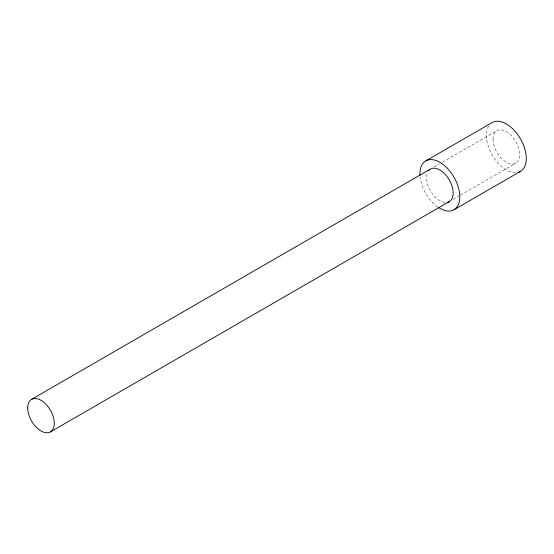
<?xml version="1.0" encoding="UTF-8"?>
<svg xmlns="http://www.w3.org/2000/svg" width="554" height="554" viewBox="0 0 554 554"><rect width="100%" height="100%" fill="white"/><g stroke="black" fill="none" stroke-linecap="round" stroke-linejoin="round"><path stroke-width="0.42" stroke-dasharray="2.77 2.08" d="M434.211 166.886L439.44 163.866M442.424 162.142L496.952 130.661M453.013 199.454L459.737 195.576M460.485 195.147L515.76 163.229M444.966 202.452A18.801 10.858 60 0 1 430.167 190.216A18.801 10.858 60 0 1 427.951 171.65M437.923 207.12A28.206 16.288 60 0 1 420.105 176.92M515.573 172.689A28.206 16.288 60 0 1 492.257 155.092A28.206 16.288 60 0 1 488.67 126.097M493.06 139.269A18.801 10.858 60 0 0 513.004 164.081A18.801 10.858 60 0 0 513.004 137.489A18.801 10.858 60 0 0 493.06 139.269"/><path stroke-width="0.83" d="M425.777 160.902L492.257 122.524A28.206 16.288 60 0 1 521.176 140.093A28.206 16.288 60 0 1 518.911 172.093M31.592 399.337L430.472 169.046A18.801 10.858 60 0 1 450.153 181.525A18.801 10.858 60 0 1 447.258 202.362M50.4 431.905L449.28 201.614M453.975 209.758L520.455 171.373M428.817 170.417A18.801 10.858 60 0 1 429.883 169.434M419.974 175.341A28.206 16.288 60 0 1 439.44 162.052A28.206 16.288 60 0 1 459.813 197.342A28.206 16.288 60 0 1 438.574 207.563M27.7 407.945A18.801 10.858 60 0 0 47.644 432.757A18.801 10.858 60 0 0 47.644 406.165A18.801 10.858 60 0 0 27.7 407.945"/></g></svg>
